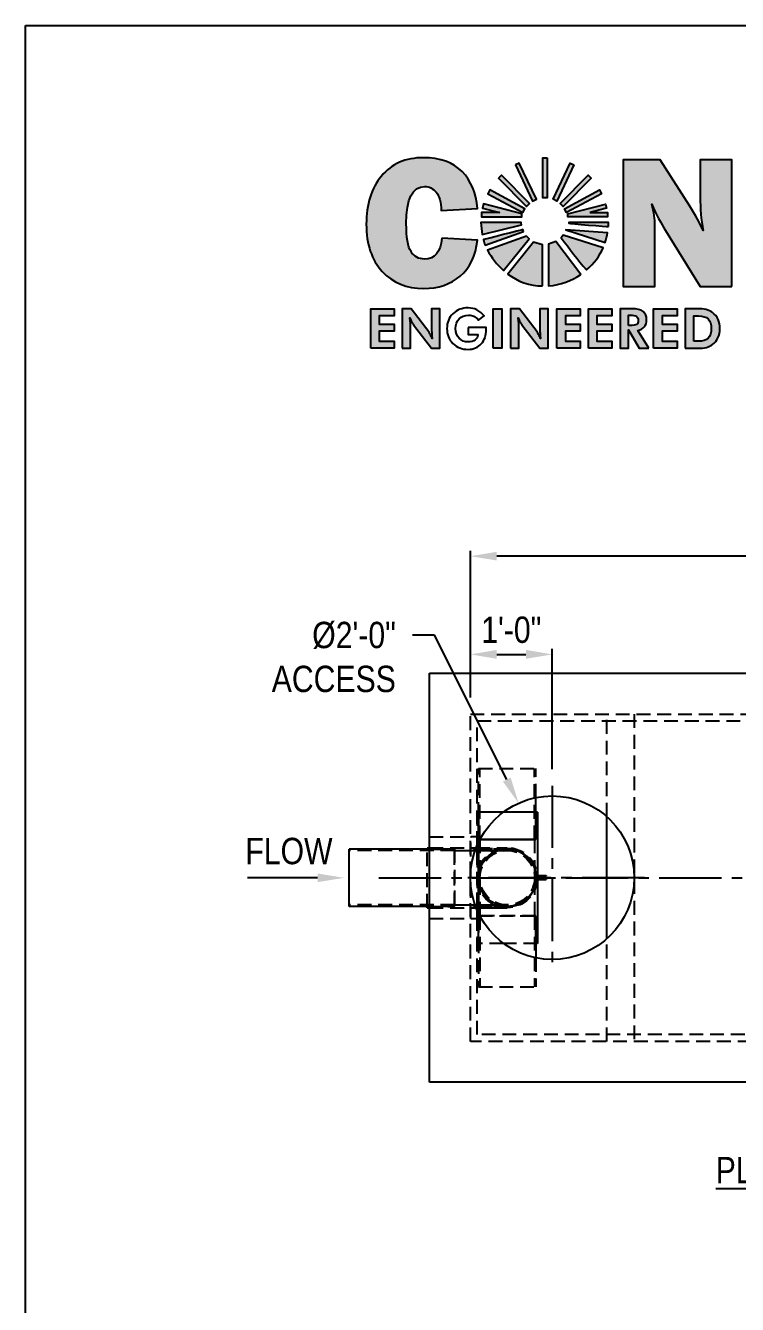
# Model space of a CAD drawing. Extents: x -1 to 216, y -5 to 280.
# Drawn here: x 0 to 64.3, y 164.4 to 280 of the extents above; entities that cross this region are included whole.
import ezdxf
from ezdxf import colors
from ezdxf.entities.mleader import LeaderData, LeaderLine
from ezdxf.math import Vec2, Vec3

# ---------------------------------------------------------------- set-up
doc = ezdxf.new("R2010")
doc.units = 0
doc.header["$LTSCALE"] = 10
doc.header["$MEASUREMENT"] = 0
doc.header["$PDMODE"] = 35
doc.linetypes.add('CENTER2', pattern=[1.125, 0.75, -0.125, 0.125, -0.125])
doc.linetypes.add('HIDDEN2', pattern=[0.1875, 0.125, -0.0625])
doc.layers.get('Defpoints').update_dxf_attribs({"linetype": 'CONTINUOUS'})
for name, color, linetype in [('2628-LOGO$0$CADdetails-9-EXTRAFINE', 9, 'CONTINUOUS'), ('2628-LOGO$0$CADdetails-FRAME', 7, 'CONTINUOUS'), ('CADdetails-1-FINE', 1, 'CONTINUOUS'), ('CADdetails-2-FINELIGHT', 2, 'CONTINUOUS'), ('CADdetails-7-VERYFINE', 7, 'CONTINUOUS'), ('CADdetails-9-EXTRAFINE', 9, 'CONTINUOUS')]:
    doc.layers.add(name, color=color, linetype=linetype)
doc.styles.add('CADdetails-DIMENSIONS', font='ARIALN.TTF', dxfattribs={"height": 2.38})
doc.styles.add('CADdetails-NOTES', font='ARIALN.TTF', dxfattribs={"height": 2.38})
doc.dimstyles.new('CADdetails-LEADER', dxfattribs={"dimtxt": 2.38, "dimasz": 2.38, "dimexe": 0.5, "dimexo": 1.5, "dimgap": 1, "dimtad": 1, "dimzin": 0, "dimdsep": 46, "dimtxsty": 'CADdetails-DIMENSIONS', "dimcen": 1, "dimclrd": 256, "dimclre": 256, "dimclrt": 256, "dimadec": 0, "dimazin": 0, "dimtfac": 1, "dimtofl": 0, "dimtmove": 0, "dimatfit": 3, "dimfxl": 1, "dimtolj": 1, "dimtzin": 0, "dimarcsym": 0})

# ---------------------------------------------------------------- blocks, each defined once
blk = doc.blocks.new('2628-LOGO')
at = {"layer": '2628-LOGO$0$CADdetails-9-EXTRAFINE', "true_color": 0x024385}
h = blk.add_hatch(color=156, dxfattribs=at)
h.dxf.hatch_style = 2
h.set_gradient(color1=(2, 67, 133), color2=(2, 67, 133), name='INVCYLINDER')
edge = h.paths.add_edge_path()
edge.add_spline(control_points=[(36.03, 265.49), (36.43, 265.49), (36.78, 265.32), (37.07, 264.98)], knot_values=[11, 11, 11, 11, 12, 12, 12, 12], degree=3, periodic=0)
edge.add_spline(control_points=[(37.07, 264.98), (37.36, 264.64), (37.51, 264.08), (37.51, 263.32)], knot_values=[10, 10, 10, 10, 11, 11, 11, 11], degree=3, periodic=0)
edge.add_spline(control_points=[(37.51, 263.32), (37.51, 263.32), (40.79, 263.49), (40.79, 263.49)], knot_values=[9.00001, 9.00001, 9.00001, 9.00001, 10, 10, 10, 10], degree=3, periodic=0)
edge.add_spline(control_points=[(40.79, 263.49), (40.69, 264.88), (40.23, 266), (39.41, 266.83)], knot_values=[8, 8, 8, 8, 9, 9, 9, 9], degree=3, periodic=0)
edge.add_spline(control_points=[(39.41, 266.83), (38.6, 267.67), (37.43, 268.09), (35.92, 268.09)], knot_values=[7, 7, 7, 7, 8, 8, 8, 8], degree=3, periodic=0)
edge.add_spline(control_points=[(35.92, 268.09), (34.29, 268.09), (33.03, 267.54), (32.12, 266.44)], knot_values=[6, 6, 6, 6, 7, 7, 7, 7], degree=3, periodic=0)
edge.add_spline(control_points=[(32.12, 266.44), (31.21, 265.34), (30.76, 263.89), (30.76, 262.09)], knot_values=[5, 5, 5, 5, 6, 6, 6, 6], degree=3, periodic=0)
edge.add_spline(control_points=[(30.76, 262.09), (30.76, 260.28), (31.24, 258.85), (32.19, 257.82)], knot_values=[4, 4, 4, 4, 5, 5, 5, 5], degree=3, periodic=0)
edge.add_spline(control_points=[(32.19, 257.82), (33.15, 256.79), (34.41, 256.28), (35.96, 256.28)], knot_values=[3, 3, 3, 3, 4, 4, 4, 4], degree=3, periodic=0)
edge.add_spline(control_points=[(35.96, 256.28), (37.26, 256.28), (38.35, 256.65), (39.24, 257.4)], knot_values=[2, 2, 2, 2, 3, 3, 3, 3], degree=3, periodic=0)
edge.add_spline(control_points=[(39.24, 257.4), (40.12, 258.15), (40.64, 259.23), (40.79, 260.64)], knot_values=[1, 1, 1, 1, 2, 2, 2, 2], degree=3, periodic=0)
edge.add_spline(control_points=[(40.79, 260.64), (40.79, 260.64), (37.58, 260.83), (37.58, 260.83)], knot_values=[0.00001, 0.00001, 0.00001, 0.00001, 1, 1, 1, 1], degree=3, periodic=0)
edge.add_spline(control_points=[(37.58, 260.83), (37.47, 259.57), (36.95, 258.93), (36.02, 258.93)], knot_values=[15, 15, 15, 15, 16, 16, 16, 16], degree=3, periodic=0)
edge.add_spline(control_points=[(36.02, 258.93), (35.49, 258.93), (35.09, 259.16), (34.8, 259.6)], knot_values=[14, 14, 14, 14, 15, 15, 15, 15], degree=3, periodic=0)
edge.add_spline(control_points=[(34.8, 259.6), (34.51, 260.05), (34.37, 260.9), (34.37, 262.15)], knot_values=[13, 13, 13, 13, 14, 14, 14, 14], degree=3, periodic=0)
edge.add_spline(control_points=[(34.37, 262.15), (34.37, 264.38), (34.92, 265.49), (36.03, 265.49)], knot_values=[12, 12, 12, 12, 13, 13, 13, 13], degree=3, periodic=0)
at = {"layer": '2628-LOGO$0$CADdetails-9-EXTRAFINE', "true_color": 0x387c2b}
h = blk.add_hatch(color=97, dxfattribs=at)
h.set_gradient(color1=(56, 124, 43), color2=(56, 124, 43), tint=1, name='INVCYLINDER')
h.paths.add_polyline_path([(42.78, 263.11), (41.17, 263.11), (41.17, 262.72), (44.8, 262.72), (44.8, 262.99), (41.33, 263.88), (41.24, 263.5)])
h.paths.add_polyline_path([(41.74, 264.81), (44.9, 263.11), (45.08, 263.45), (41.92, 265.15)])
h.paths.add_polyline_path([(42.69, 266.22), (45.22, 263.66), (45.49, 263.93), (42.96, 266.49)])
h.paths.add_polyline_path([(44.23, 267.41), (45.77, 264.14), (46.11, 264.3), (44.57, 267.58)])
h.paths.add_polyline_path([(50.96, 263.11), (52.52, 263.11), (52.52, 262.72), (48.94, 262.72), (48.94, 262.99), (52.36, 263.85), (52.44, 263.49)])
h.paths.add_polyline_path([(52, 264.81), (48.84, 263.11), (48.66, 263.45), (51.82, 265.15)])
h.paths.add_polyline_path([(51.05, 266.22), (48.52, 263.66), (48.25, 263.93), (50.78, 266.49)])
h.paths.add_polyline_path([(49.51, 267.41), (47.97, 264.14), (47.63, 264.3), (49.17, 267.58)])
h.paths.add_polyline_path([(47.08, 268.06), (47.08, 264.44), (46.7, 264.44), (46.7, 268.06)])
edge = h.paths.add_edge_path()
edge.add_spline(control_points=[(46.66, 256.47), (45.52, 256.48), (44.39, 256.88), (43.55, 257.55), (43.55, 257.55), (45.86, 260.44), (45.86, 260.44), (45.86, 260.44), (46.66, 260.18), (46.66, 260.18), (46.66, 260.18), (46.66, 256.47), (46.66, 256.47), (46.66, 256.47), (46.66, 256.47), (46.66, 256.47)], knot_values=[0, 0, 0, 0, 1, 1, 1, 2, 2, 2, 3, 3, 3, 4, 4, 4, 5, 5, 5, 5], degree=3, periodic=0)
edge = h.paths.add_edge_path()
edge.add_spline(control_points=[(50.12, 257.51), (49.28, 256.93), (48.31, 256.57), (47.22, 256.48), (47.22, 256.48), (47.22, 260.24), (47.22, 260.24), (47.22, 260.24), (47.86, 260.49), (47.86, 260.49), (47.86, 260.49), (50.12, 257.51), (50.12, 257.51), (50.12, 257.51), (50.12, 257.51), (50.12, 257.51)], knot_values=[0, 0, 0, 0, 1, 1, 1, 2, 2, 2, 3, 3, 3, 4, 4, 4, 5, 5, 5, 5], degree=3, periodic=0)
edge = h.paths.add_edge_path()
edge.add_spline(control_points=[(45.45, 260.74), (45.45, 260.74), (43.14, 257.87), (43.14, 257.87), (42.57, 258.37), (42.04, 259.06), (41.7, 259.7), (41.7, 259.7), (45.22, 260.97), (45.22, 260.97), (45.22, 260.97), (45.45, 260.74), (45.45, 260.74), (45.45, 260.74), (45.45, 260.74), (45.45, 260.74)], knot_values=[0, 0, 0, 0, 1, 1, 1, 2, 2, 2, 3, 3, 3, 4, 4, 4, 5, 5, 5, 5], degree=3, periodic=0)
edge = h.paths.add_edge_path()
edge.add_spline(control_points=[(52.13, 259.93), (51.87, 259.2), (51.32, 258.5), (50.63, 257.93), (49.83, 258.81), (49.1, 259.87), (48.35, 260.82), (48.35, 260.82), (48.54, 261.07), (48.54, 261.07), (48.54, 261.07), (52.13, 259.93), (52.13, 259.93), (52.13, 259.93), (52.13, 259.93), (52.13, 259.93)], knot_values=[0, 0, 0, 0, 1, 1, 1, 2, 2, 2, 3, 3, 3, 4, 4, 4, 5, 5, 5, 5], degree=3, periodic=0)
edge = h.paths.add_edge_path()
edge.add_spline(control_points=[(44.96, 261.4), (44.96, 261.4), (41.49, 260.17), (41.49, 260.17), (41.42, 260.29), (41.38, 260.48), (41.35, 260.66), (41.34, 260.66), (44.9, 261.56), (44.9, 261.56), (44.9, 261.56), (44.96, 261.4), (44.96, 261.4), (44.96, 261.4), (44.96, 261.4), (44.96, 261.4)], knot_values=[0, 0, 0, 0, 1, 1, 1, 2, 2, 2, 3, 3, 3, 4, 4, 4, 5, 5, 5, 5], degree=3, periodic=0)
edge = h.paths.add_edge_path()
edge.add_spline(control_points=[(52.54, 261.28), (52.51, 261), (52.4, 260.68), (52.33, 260.4), (52.33, 260.4), (48.77, 261.54), (48.77, 261.54), (48.77, 261.54), (52.54, 261.28), (52.54, 261.28), (52.54, 261.28), (52.54, 261.28), (52.54, 261.28)], knot_values=[0, 0, 0, 0, 1, 1, 1, 2, 2, 2, 3, 3, 3, 4, 4, 4, 4], degree=3, periodic=0)
edge = h.paths.add_edge_path()
edge.add_spline(control_points=[(44.73, 262.21), (44.74, 262.21), (44.76, 262.06), (44.76, 262), (44.76, 262), (41.21, 261.11), (41.21, 261.11), (41.21, 261.11), (41.11, 262.21), (41.11, 262.21), (41.12, 262.21), (44.73, 262.21), (44.73, 262.21), (44.73, 262.21), (44.73, 262.21), (44.73, 262.21)], knot_values=[0, 0, 0, 0, 1, 1, 1, 2, 2, 2, 3, 3, 3, 4, 4, 4, 5, 5, 5, 5], degree=3, periodic=0)
edge = h.paths.add_edge_path()
edge.add_spline(control_points=[(52.61, 261.84), (52.61, 261.84), (49.04, 262.11), (49.04, 262.13), (49.04, 262.13), (49.03, 262.21), (49.03, 262.21), (49.03, 262.21), (52.62, 262.21), (52.62, 262.21), (52.62, 262.21), (52.61, 261.84), (52.61, 261.84), (52.61, 261.84), (52.61, 261.84), (52.61, 261.84)], knot_values=[0, 0, 0, 0, 1, 1, 1, 2, 2, 2, 3, 3, 3, 4, 4, 4, 5, 5, 5, 5], degree=3, periodic=0)
at = {"layer": '2628-LOGO$0$CADdetails-9-EXTRAFINE', "true_color": 0x024385}
h = blk.add_hatch(color=156, dxfattribs=at)
h.dxf.hatch_style = 2
h.set_gradient(color1=(2, 67, 133), color2=(2, 67, 133), name='INVCYLINDER')
edge = h.paths.add_edge_path()
edge.add_spline(control_points=[(53.96, 256.42), (53.96, 256.42), (53.96, 256.42), (53.96, 267.88), (53.96, 267.88), (53.96, 267.88), (57.29, 267.88), (57.29, 267.88), (57.29, 267.88), (59.96, 263.68), (59.96, 263.68), (60.49, 262.85), (60.89, 262.12), (61.17, 261.48), (60.99, 262.46), (60.9, 263.47), (60.9, 264.49), (60.9, 264.49), (60.9, 267.88), (60.9, 267.88), (60.9, 267.88), (63.76, 267.88), (63.76, 267.88), (63.76, 267.88), (63.76, 256.42), (63.76, 256.42), (63.76, 256.42), (60.9, 256.42), (60.9, 256.42), (60.9, 256.42), (57.76, 261.48), (57.76, 261.48), (57.36, 262.13), (56.95, 262.92), (56.54, 263.85), (56.72, 263.11), (56.82, 262.49), (56.82, 261.97), (56.82, 261.97), (56.82, 256.42), (56.82, 256.42), (56.82, 256.42), (53.96, 256.42), (53.96, 256.42), (53.96, 256.42)], knot_values=[0, 0, 0, 0, 0.5, 0.5, 1, 1, 1, 2, 2, 2, 3, 3, 3, 4, 4, 4, 5, 5, 5, 6, 6, 6, 7, 7, 7, 8, 8, 8, 9, 9, 9, 10, 10, 10, 11, 11, 11, 12, 12, 12, 13, 13, 13, 14, 14, 14, 14], degree=3, periodic=0)
h = blk.add_hatch(color=156, dxfattribs=at)
h.dxf.hatch_style = 2
h.set_gradient(color1=(2, 67, 133), color2=(2, 67, 133), name='INVCYLINDER')
h.paths.add_polyline_path([(31.16, 250.84), (31.16, 254.41), (33.26, 254.41), (33.26, 253.77), (31.92, 253.77), (31.92, 253.03), (33.26, 253.03), (33.26, 252.38), (31.92, 252.38), (31.92, 251.49), (33.26, 251.49), (33.26, 250.84)])
h = blk.add_hatch(color=156, dxfattribs=at)
h.dxf.hatch_style = 2
h.set_gradient(color1=(2, 67, 133), color2=(2, 67, 133), name='INVCYLINDER')
edge = h.paths.add_edge_path()
edge.add_spline(control_points=[(37.39, 250.84), (37.39, 250.84), (37.39, 250.84), (36.64, 250.84), (36.64, 250.84), (36.64, 250.84), (35.01, 252.96), (35.01, 252.96), (34.97, 253.02), (34.92, 253.1), (34.86, 253.2), (34.81, 253.31), (34.75, 253.44), (34.69, 253.59), (34.71, 253.48), (34.72, 253.38), (34.73, 253.28), (34.74, 253.17), (34.74, 253.04), (34.74, 252.88), (34.74, 252.88), (34.74, 250.84), (34.74, 250.84), (34.74, 250.84), (34.01, 250.84), (34.01, 250.84), (34.01, 250.84), (34.01, 254.41), (34.01, 254.41), (34.01, 254.41), (34.81, 254.41), (34.81, 254.41), (34.81, 254.41), (36.39, 252.33), (36.39, 252.33), (36.43, 252.27), (36.48, 252.19), (36.54, 252.08), (36.59, 251.98), (36.65, 251.85), (36.71, 251.71), (36.69, 251.81), (36.68, 251.92), (36.67, 252.02), (36.66, 252.13), (36.66, 252.26), (36.66, 252.41), (36.66, 252.41), (36.66, 254.41), (36.66, 254.41), (36.66, 254.41), (37.39, 254.41), (37.39, 254.41), (37.39, 254.41), (37.39, 250.84), (37.39, 250.84), (37.39, 250.84)], knot_values=[0, 0, 0, 0, 0.5, 0.5, 1, 1, 1, 2, 2, 2, 3, 3, 3, 4, 4, 4, 5, 5, 5, 6, 6, 6, 7, 7, 7, 8, 8, 8, 9, 9, 9, 10, 10, 10, 11, 11, 11, 12, 12, 12, 13, 13, 13, 14, 14, 14, 15, 15, 15, 16, 16, 16, 17, 17, 17, 18, 18, 18, 18], degree=3, periodic=0)
h = blk.add_hatch(color=156, dxfattribs=at)
h.dxf.hatch_style = 2
h.set_gradient(color1=(2, 67, 133), color2=(2, 67, 133), name='INVCYLINDER')
h.paths.add_polyline_path([(42.22, 250.84), (42.22, 254.41), (42.98, 254.41), (42.98, 250.84)])
h = blk.add_hatch(color=156, dxfattribs=at)
h.dxf.hatch_style = 2
h.set_gradient(color1=(2, 67, 133), color2=(2, 67, 133), name='INVCYLINDER')
edge = h.paths.add_edge_path()
edge.add_spline(control_points=[(47.17, 250.84), (47.17, 250.84), (47.17, 250.84), (46.42, 250.84), (46.42, 250.84), (46.42, 250.84), (44.79, 252.96), (44.79, 252.96), (44.75, 253.02), (44.7, 253.1), (44.64, 253.2), (44.59, 253.31), (44.53, 253.44), (44.47, 253.59), (44.49, 253.48), (44.5, 253.38), (44.51, 253.28), (44.52, 253.17), (44.52, 253.04), (44.52, 252.88), (44.52, 252.88), (44.52, 250.84), (44.52, 250.84), (44.52, 250.84), (43.79, 250.84), (43.79, 250.84), (43.79, 250.84), (43.79, 254.41), (43.79, 254.41), (43.79, 254.41), (44.59, 254.41), (44.59, 254.41), (44.59, 254.41), (46.17, 252.33), (46.17, 252.33), (46.22, 252.27), (46.27, 252.19), (46.32, 252.08), (46.38, 251.98), (46.43, 251.85), (46.49, 251.71), (46.47, 251.81), (46.46, 251.92), (46.45, 252.02), (46.44, 252.13), (46.44, 252.26), (46.44, 252.41), (46.44, 252.41), (46.44, 254.41), (46.44, 254.41), (46.44, 254.41), (47.17, 254.41), (47.17, 254.41), (47.17, 254.41), (47.17, 250.84), (47.17, 250.84), (47.17, 250.84)], knot_values=[0, 0, 0, 0, 0.5, 0.5, 1, 1, 1, 2, 2, 2, 3, 3, 3, 4, 4, 4, 5, 5, 5, 6, 6, 6, 7, 7, 7, 8, 8, 8, 9, 9, 9, 10, 10, 10, 11, 11, 11, 12, 12, 12, 13, 13, 13, 14, 14, 14, 15, 15, 15, 16, 16, 16, 17, 17, 17, 18, 18, 18, 18], degree=3, periodic=0)
h = blk.add_hatch(color=156, dxfattribs=at)
h.dxf.hatch_style = 2
h.set_gradient(color1=(2, 67, 133), color2=(2, 67, 133), name='INVCYLINDER')
h.paths.add_polyline_path([(47.97, 250.84), (47.97, 254.41), (50.07, 254.41), (50.07, 253.77), (48.73, 253.77), (48.73, 253.03), (50.07, 253.03), (50.07, 252.38), (48.73, 252.38), (48.73, 251.49), (50.07, 251.49), (50.07, 250.84)])
h = blk.add_hatch(color=156, dxfattribs=at)
h.dxf.hatch_style = 2
h.set_gradient(color1=(2, 67, 133), color2=(2, 67, 133), name='INVCYLINDER')
h.paths.add_polyline_path([(50.82, 250.84), (50.82, 254.41), (52.92, 254.41), (52.92, 253.77), (51.58, 253.77), (51.58, 253.03), (52.92, 253.03), (52.92, 252.38), (51.58, 252.38), (51.58, 251.49), (52.92, 251.49), (52.92, 250.84)])
h = blk.add_hatch(color=156, dxfattribs=at)
h.set_gradient(color1=(2, 67, 133), color2=(2, 67, 133), tint=1, name='INVCYLINDER')
edge = h.paths.add_edge_path()
edge.add_spline(control_points=[(56.26, 250.84), (56.26, 250.84), (55.38, 250.84), (55.38, 250.84), (55.38, 250.84), (54.44, 252.51), (54.44, 252.51), (54.44, 252.51), (54.44, 250.84), (54.44, 250.84), (54.44, 250.84), (53.67, 250.84), (53.67, 250.84), (53.67, 250.84), (53.67, 254.41), (53.67, 254.41), (53.67, 254.41), (54.77, 254.41), (54.77, 254.41), (55.2, 254.41), (55.53, 254.33), (55.74, 254.16), (55.96, 253.99), (56.07, 253.74), (56.07, 253.4), (56.07, 253.15), (55.99, 252.94), (55.85, 252.77), (55.7, 252.59), (55.51, 252.49), (55.27, 252.46), (55.27, 252.46), (56.26, 250.84), (56.26, 250.84)], knot_values=[0, 0, 0, 0, 1, 1, 1, 2, 2, 2, 3, 3, 3, 4, 4, 4, 5, 5, 5, 6, 6, 6, 7, 7, 7, 8, 8, 8, 9, 9, 9, 10, 10, 10, 11, 11, 11, 11], degree=3, periodic=0)
edge = h.paths.add_edge_path(flags=16)
edge.add_spline(control_points=[(54.44, 252.89), (54.44, 252.89), (54.55, 252.89), (54.55, 252.89), (54.86, 252.89), (55.07, 252.92), (55.17, 252.99), (55.26, 253.06), (55.31, 253.17), (55.31, 253.34), (55.31, 253.52), (55.26, 253.64), (55.15, 253.72), (55.05, 253.79), (54.85, 253.83), (54.55, 253.83), (54.55, 253.83), (54.44, 253.83), (54.44, 253.83), (54.44, 253.83), (54.44, 252.89), (54.44, 252.89)], knot_values=[0, 0, 0, 0, 1, 1, 1, 2, 2, 2, 3, 3, 3, 4, 4, 4, 5, 5, 5, 6, 6, 6, 7, 7, 7, 7], degree=3, periodic=0)
h = blk.add_hatch(color=156, dxfattribs=at)
h.dxf.hatch_style = 2
h.set_gradient(color1=(2, 67, 133), color2=(2, 67, 133), name='INVCYLINDER')
h.paths.add_polyline_path([(56.7, 250.84), (56.7, 254.41), (58.81, 254.41), (58.81, 253.77), (57.47, 253.77), (57.47, 253.03), (58.81, 253.03), (58.81, 252.38), (57.47, 252.38), (57.47, 251.49), (58.81, 251.49), (58.81, 250.84)])
h = blk.add_hatch(color=156, dxfattribs=at)
h.set_gradient(color1=(2, 67, 133), color2=(2, 67, 133), tint=1, name='INVCYLINDER')
edge = h.paths.add_edge_path()
edge.add_spline(control_points=[(59.56, 250.84), (59.56, 250.84), (59.56, 254.41), (59.56, 254.41), (59.56, 254.41), (60.53, 254.41), (60.53, 254.41), (60.92, 254.41), (61.22, 254.38), (61.44, 254.33), (61.66, 254.28), (61.86, 254.19), (62.02, 254.06), (62.24, 253.9), (62.4, 253.7), (62.52, 253.45), (62.63, 253.21), (62.68, 252.93), (62.68, 252.62), (62.68, 252.3), (62.63, 252.02), (62.51, 251.77), (62.4, 251.53), (62.23, 251.33), (62.01, 251.17), (61.85, 251.05), (61.67, 250.97), (61.47, 250.91), (61.27, 250.86), (60.98, 250.84), (60.59, 250.84), (60.59, 250.84), (60.32, 250.84), (60.32, 250.84), (60.32, 250.84), (59.56, 250.84), (59.56, 250.84)], knot_values=[0, 0, 0, 0, 1, 1, 1, 2, 2, 2, 3, 3, 3, 4, 4, 4, 5, 5, 5, 6, 6, 6, 7, 7, 7, 8, 8, 8, 9, 9, 9, 10, 10, 10, 11, 11, 11, 12, 12, 12, 12], degree=3, periodic=0)
edge = h.paths.add_edge_path(flags=16)
edge.add_spline(control_points=[(60.32, 251.48), (60.32, 251.48), (60.75, 251.48), (60.75, 251.48), (61.15, 251.48), (61.44, 251.57), (61.62, 251.76), (61.81, 251.94), (61.9, 252.23), (61.9, 252.62), (61.9, 253.02), (61.81, 253.3), (61.62, 253.49), (61.44, 253.67), (61.15, 253.76), (60.75, 253.76), (60.75, 253.76), (60.32, 253.76), (60.32, 253.76), (60.32, 253.76), (60.32, 251.48), (60.32, 251.48)], knot_values=[0, 0, 0, 0, 1, 1, 1, 2, 2, 2, 3, 3, 3, 4, 4, 4, 5, 5, 5, 6, 6, 6, 7, 7, 7, 7], degree=3, periodic=0)
at = {"layer": '2628-LOGO$0$CADdetails-9-EXTRAFINE', "color": 97, "true_color": 0x387c2b}
for points in [[(44.23, 267.41), (45.77, 264.14), (46.11, 264.3), (44.57, 267.58), (44.23, 267.41), (44.23, 267.41)], [(47.08, 268.06), (47.08, 264.44), (46.7, 264.44), (46.7, 268.06), (47.08, 268.06), (47.08, 268.06)], [(49.51, 267.41), (47.97, 264.14), (47.63, 264.3), (49.17, 267.58), (49.51, 267.41), (49.51, 267.41)], [(42.69, 266.22), (45.22, 263.66), (45.49, 263.93), (42.96, 266.49), (42.69, 266.22), (42.69, 266.22)], [(51.05, 266.22), (48.52, 263.66), (48.25, 263.93), (50.78, 266.49), (51.05, 266.22), (51.05, 266.22)], [(41.74, 264.81), (44.9, 263.11), (45.08, 263.45), (41.92, 265.15), (41.74, 264.81), (41.74, 264.81)], [(52, 264.81), (48.84, 263.11), (48.66, 263.45), (51.82, 265.15), (52, 264.81), (52, 264.81)], [(42.78, 263.11), (41.17, 263.11), (41.17, 262.72), (44.8, 262.72), (44.8, 262.99), (41.33, 263.88), (41.24, 263.5), (42.78, 263.11), (42.78, 263.11)], [(50.96, 263.11), (52.52, 263.11), (52.52, 262.72), (48.94, 262.72), (48.94, 262.99), (52.36, 263.85), (52.44, 263.49), (50.96, 263.11), (50.96, 263.11)]]:
    blk.add_lwpolyline(points, dxfattribs=at)
at = {"layer": '2628-LOGO$0$CADdetails-9-EXTRAFINE', "color": 156, "true_color": 0x024385}
for points in [[(31.16, 250.84), (31.16, 254.41), (33.26, 254.41), (33.26, 253.77), (31.92, 253.77), (31.92, 253.03), (33.26, 253.03), (33.26, 252.38), (31.92, 252.38), (31.92, 251.49), (33.26, 251.49), (33.26, 250.84), (31.16, 250.84)], [(42.22, 250.84), (42.22, 254.41), (42.98, 254.41), (42.98, 250.84), (42.22, 250.84)], [(47.97, 250.84), (47.97, 254.41), (50.07, 254.41), (50.07, 253.77), (48.73, 253.77), (48.73, 253.03), (50.07, 253.03), (50.07, 252.38), (48.73, 252.38), (48.73, 251.49), (50.07, 251.49), (50.07, 250.84), (47.97, 250.84)], [(50.82, 250.84), (50.82, 254.41), (52.92, 254.41), (52.92, 253.77), (51.58, 253.77), (51.58, 253.03), (52.92, 253.03), (52.92, 252.38), (51.58, 252.38), (51.58, 251.49), (52.92, 251.49), (52.92, 250.84), (50.82, 250.84)], [(56.7, 250.84), (56.7, 254.41), (58.81, 254.41), (58.81, 253.77), (57.47, 253.77), (57.47, 253.03), (58.81, 253.03), (58.81, 252.38), (57.47, 252.38), (57.47, 251.49), (58.81, 251.49), (58.81, 250.84), (56.7, 250.84)]]:
    blk.add_lwpolyline(points, dxfattribs=at)
for points, knots in [([(37.58, 260.79), (37.58, 260.79), (40.79, 260.6), (40.79, 260.6), (40.64, 259.2), (40.12, 258.12), (39.24, 257.37), (38.35, 256.62), (37.26, 256.24), (35.96, 256.24), (34.41, 256.24), (33.15, 256.76), (32.19, 257.79), (31.24, 258.82), (30.76, 260.24), (30.76, 262.05), (30.76, 263.85), (31.21, 265.3), (32.12, 266.4), (33.03, 267.51), (34.29, 268.06), (35.92, 268.06), (37.43, 268.06), (38.6, 267.64), (39.41, 266.8), (40.23, 265.96), (40.69, 264.85), (40.79, 263.46), (40.79, 263.46), (37.51, 263.28), (37.51, 263.28), (37.51, 264.05), (37.36, 264.6), (37.07, 264.94), (36.78, 265.28), (36.43, 265.46), (36.03, 265.46), (34.92, 265.46), (34.37, 264.34), (34.37, 262.11), (34.37, 260.86), (34.51, 260.02), (34.8, 259.57), (35.09, 259.12), (35.49, 258.9), (36.02, 258.9), (36.95, 258.9), (37.47, 259.53), (37.58, 260.79)], [0, 0, 0, 0, 1, 1, 1, 2, 2, 2, 3, 3, 3, 4, 4, 4, 5, 5, 5, 6, 6, 6, 7, 7, 7, 8, 8, 8, 9, 9, 9, 10, 10, 10, 11, 11, 11, 12, 12, 12, 13, 13, 13, 14, 14, 14, 15, 15, 15, 16, 16, 16, 16]), ([(63.76, 256.42), (63.76, 256.42), (60.9, 256.42), (60.9, 256.42), (60.9, 256.42), (57.76, 261.48), (57.76, 261.48), (57.36, 262.13), (56.95, 262.92), (56.54, 263.85), (56.72, 263.11), (56.82, 262.49), (56.82, 261.97), (56.82, 261.97), (56.82, 256.42), (56.82, 256.42), (56.82, 256.42), (53.96, 256.42), (53.96, 256.42), (53.96, 256.42), (53.96, 267.88), (53.96, 267.88), (53.96, 267.88), (57.29, 267.88), (57.29, 267.88), (57.29, 267.88), (59.96, 263.68), (59.96, 263.68), (60.49, 262.85), (60.89, 262.12), (61.17, 261.48), (60.99, 262.46), (60.9, 263.47), (60.9, 264.49), (60.9, 264.49), (60.9, 267.88), (60.9, 267.88), (60.9, 267.88), (63.76, 267.88), (63.76, 267.88), (63.76, 267.88), (63.76, 256.42), (63.76, 256.42)], [0, 0, 0, 0, 1, 1, 1, 2, 2, 2, 3, 3, 3, 4, 4, 4, 5, 5, 5, 6, 6, 6, 7, 7, 7, 8, 8, 8, 9, 9, 9, 10, 10, 10, 11, 11, 11, 12, 12, 12, 13, 13, 13, 14, 14, 14, 14]), ([(34.01, 250.84), (34.01, 250.84), (34.01, 254.41), (34.01, 254.41), (34.01, 254.41), (34.81, 254.41), (34.81, 254.41), (34.81, 254.41), (36.39, 252.33), (36.39, 252.33), (36.43, 252.27), (36.48, 252.19), (36.54, 252.08), (36.59, 251.98), (36.65, 251.85), (36.71, 251.71), (36.69, 251.81), (36.68, 251.92), (36.67, 252.02), (36.66, 252.13), (36.66, 252.26), (36.66, 252.41), (36.66, 252.41), (36.66, 254.41), (36.66, 254.41), (36.66, 254.41), (37.39, 254.41), (37.39, 254.41), (37.39, 254.41), (37.39, 250.84), (37.39, 250.84), (37.39, 250.84), (36.64, 250.84), (36.64, 250.84), (36.64, 250.84), (35.01, 252.96), (35.01, 252.96), (34.97, 253.02), (34.92, 253.1), (34.86, 253.2), (34.81, 253.31), (34.75, 253.44), (34.69, 253.59), (34.71, 253.48), (34.72, 253.38), (34.73, 253.28), (34.74, 253.17), (34.74, 253.04), (34.74, 252.88), (34.74, 252.88), (34.74, 250.84), (34.74, 250.84), (34.74, 250.84), (34.01, 250.84), (34.01, 250.84)], [0, 0, 0, 0, 1, 1, 1, 2, 2, 2, 3, 3, 3, 4, 4, 4, 5, 5, 5, 6, 6, 6, 7, 7, 7, 8, 8, 8, 9, 9, 9, 10, 10, 10, 11, 11, 11, 12, 12, 12, 13, 13, 13, 14, 14, 14, 15, 15, 15, 16, 16, 16, 17, 17, 17, 18, 18, 18, 18]), ([(39.96, 252.72), (39.96, 252.72), (41.59, 252.72), (41.59, 252.72), (41.59, 252.7), (41.59, 252.68), (41.59, 252.65), (41.59, 252.63), (41.59, 252.59), (41.59, 252.54), (41.59, 252.01), (41.44, 251.57), (41.14, 251.24), (40.83, 250.91), (40.43, 250.74), (39.95, 250.74), (39.39, 250.74), (38.94, 250.92), (38.58, 251.27), (38.22, 251.63), (38.04, 252.08), (38.04, 252.62), (38.04, 253.16), (38.22, 253.61), (38.58, 253.96), (38.94, 254.32), (39.4, 254.49), (39.95, 254.49), (40.24, 254.49), (40.51, 254.43), (40.75, 254.31), (40.99, 254.19), (41.21, 254), (41.4, 253.76), (41.4, 253.76), (40.88, 253.38), (40.88, 253.38), (40.76, 253.54), (40.62, 253.66), (40.48, 253.73), (40.34, 253.8), (40.17, 253.83), (39.99, 253.83), (39.64, 253.83), (39.35, 253.72), (39.14, 253.5), (38.93, 253.28), (38.82, 252.99), (38.82, 252.62), (38.82, 252.26), (38.93, 251.97), (39.14, 251.75), (39.35, 251.52), (39.63, 251.41), (39.97, 251.41), (40.22, 251.41), (40.43, 251.47), (40.58, 251.59), (40.74, 251.71), (40.82, 251.86), (40.82, 252.05), (40.82, 252.05), (40.82, 252.09), (40.82, 252.09), (40.82, 252.09), (39.96, 252.09), (39.96, 252.09), (39.96, 252.09), (39.96, 252.72), (39.96, 252.72)], [0, 0, 0, 0, 1, 1, 1, 2, 2, 2, 3, 3, 3, 4, 4, 4, 5, 5, 5, 6, 6, 6, 7, 7, 7, 8, 8, 8, 9, 9, 9, 10, 10, 10, 11, 11, 11, 12, 12, 12, 13, 13, 13, 14, 14, 14, 15, 15, 15, 16, 16, 16, 17, 17, 17, 18, 18, 18, 19, 19, 19, 20, 20, 20, 21, 21, 21, 22, 22, 22, 23, 23, 23, 23]), ([(43.79, 250.84), (43.79, 250.84), (43.79, 254.41), (43.79, 254.41), (43.79, 254.41), (44.59, 254.41), (44.59, 254.41), (44.59, 254.41), (46.17, 252.33), (46.17, 252.33), (46.22, 252.27), (46.27, 252.19), (46.32, 252.08), (46.38, 251.98), (46.43, 251.85), (46.49, 251.71), (46.47, 251.81), (46.46, 251.92), (46.45, 252.02), (46.44, 252.13), (46.44, 252.26), (46.44, 252.41), (46.44, 252.41), (46.44, 254.41), (46.44, 254.41), (46.44, 254.41), (47.17, 254.41), (47.17, 254.41), (47.17, 254.41), (47.17, 250.84), (47.17, 250.84), (47.17, 250.84), (46.42, 250.84), (46.42, 250.84), (46.42, 250.84), (44.79, 252.96), (44.79, 252.96), (44.75, 253.02), (44.7, 253.1), (44.64, 253.2), (44.59, 253.31), (44.53, 253.44), (44.47, 253.59), (44.49, 253.48), (44.5, 253.38), (44.51, 253.28), (44.52, 253.17), (44.52, 253.04), (44.52, 252.88), (44.52, 252.88), (44.52, 250.84), (44.52, 250.84), (44.52, 250.84), (43.79, 250.84), (43.79, 250.84)], [0, 0, 0, 0, 1, 1, 1, 2, 2, 2, 3, 3, 3, 4, 4, 4, 5, 5, 5, 6, 6, 6, 7, 7, 7, 8, 8, 8, 9, 9, 9, 10, 10, 10, 11, 11, 11, 12, 12, 12, 13, 13, 13, 14, 14, 14, 15, 15, 15, 16, 16, 16, 17, 17, 17, 18, 18, 18, 18]), ([(56.26, 250.84), (56.26, 250.84), (55.38, 250.84), (55.38, 250.84), (55.38, 250.84), (54.44, 252.51), (54.44, 252.51), (54.44, 252.51), (54.44, 250.84), (54.44, 250.84), (54.44, 250.84), (53.67, 250.84), (53.67, 250.84), (53.67, 250.84), (53.67, 254.41), (53.67, 254.41), (53.67, 254.41), (54.77, 254.41), (54.77, 254.41), (55.2, 254.41), (55.53, 254.33), (55.74, 254.16), (55.96, 253.99), (56.07, 253.74), (56.07, 253.4), (56.07, 253.15), (55.99, 252.94), (55.85, 252.77), (55.7, 252.59), (55.51, 252.49), (55.27, 252.46), (55.27, 252.46), (56.26, 250.84), (56.26, 250.84)], [0, 0, 0, 0, 1, 1, 1, 2, 2, 2, 3, 3, 3, 4, 4, 4, 5, 5, 5, 6, 6, 6, 7, 7, 7, 8, 8, 8, 9, 9, 9, 10, 10, 10, 11, 11, 11, 11]), ([(59.56, 250.84), (59.56, 250.84), (59.56, 254.41), (59.56, 254.41), (59.56, 254.41), (60.53, 254.41), (60.53, 254.41), (60.92, 254.41), (61.22, 254.38), (61.44, 254.33), (61.66, 254.28), (61.86, 254.19), (62.02, 254.06), (62.24, 253.9), (62.4, 253.7), (62.52, 253.45), (62.63, 253.21), (62.68, 252.93), (62.68, 252.62), (62.68, 252.3), (62.63, 252.02), (62.51, 251.77), (62.4, 251.53), (62.23, 251.33), (62.01, 251.17), (61.85, 251.05), (61.67, 250.97), (61.47, 250.91), (61.27, 250.86), (60.98, 250.84), (60.59, 250.84), (60.59, 250.84), (60.32, 250.84), (60.32, 250.84), (60.32, 250.84), (59.56, 250.84), (59.56, 250.84)], [0, 0, 0, 0, 1, 1, 1, 2, 2, 2, 3, 3, 3, 4, 4, 4, 5, 5, 5, 6, 6, 6, 7, 7, 7, 8, 8, 8, 9, 9, 9, 10, 10, 10, 11, 11, 11, 12, 12, 12, 12]), ([(54.44, 252.89), (54.44, 252.89), (54.55, 252.89), (54.55, 252.89), (54.86, 252.89), (55.07, 252.92), (55.17, 252.99), (55.26, 253.06), (55.31, 253.17), (55.31, 253.34), (55.31, 253.52), (55.26, 253.64), (55.15, 253.72), (55.05, 253.79), (54.85, 253.83), (54.55, 253.83), (54.55, 253.83), (54.44, 253.83), (54.44, 253.83), (54.44, 253.83), (54.44, 252.89), (54.44, 252.89)], [0, 0, 0, 0, 1, 1, 1, 2, 2, 2, 3, 3, 3, 4, 4, 4, 5, 5, 5, 6, 6, 6, 7, 7, 7, 7]), ([(60.32, 251.48), (60.32, 251.48), (60.75, 251.48), (60.75, 251.48), (61.15, 251.48), (61.44, 251.57), (61.62, 251.76), (61.81, 251.94), (61.9, 252.23), (61.9, 252.62), (61.9, 253.02), (61.81, 253.3), (61.62, 253.49), (61.44, 253.67), (61.15, 253.76), (60.75, 253.76), (60.75, 253.76), (60.32, 253.76), (60.32, 253.76), (60.32, 253.76), (60.32, 251.48), (60.32, 251.48)], [0, 0, 0, 0, 1, 1, 1, 2, 2, 2, 3, 3, 3, 4, 4, 4, 5, 5, 5, 6, 6, 6, 7, 7, 7, 7])]:
    blk.add_open_spline(points, degree=3, knots=knots, dxfattribs=at)
at = {"layer": '2628-LOGO$0$CADdetails-9-EXTRAFINE', "color": 97, "true_color": 0x387c2b}
for points, knots in [([(44.73, 262.21), (44.74, 262.21), (44.76, 262.06), (44.76, 262), (44.76, 262), (41.21, 261.11), (41.21, 261.11), (41.21, 261.11), (41.11, 262.21), (41.11, 262.21), (41.12, 262.21), (44.73, 262.21), (44.73, 262.21), (44.73, 262.21), (44.73, 262.21), (44.73, 262.21)], [0, 0, 0, 0, 1, 1, 1, 2, 2, 2, 3, 3, 3, 4, 4, 4, 5, 5, 5, 5]), ([(44.96, 261.4), (44.96, 261.4), (41.49, 260.17), (41.49, 260.17), (41.42, 260.29), (41.38, 260.48), (41.35, 260.66), (41.34, 260.66), (44.9, 261.56), (44.9, 261.56), (44.9, 261.56), (44.96, 261.4), (44.96, 261.4), (44.96, 261.4), (44.96, 261.4), (44.96, 261.4)], [0, 0, 0, 0, 1, 1, 1, 2, 2, 2, 3, 3, 3, 4, 4, 4, 5, 5, 5, 5]), ([(52.54, 261.28), (52.51, 261), (52.4, 260.68), (52.33, 260.4), (52.33, 260.4), (48.77, 261.54), (48.77, 261.54), (48.77, 261.54), (52.54, 261.28), (52.54, 261.28), (52.54, 261.28), (52.54, 261.28), (52.54, 261.28)], [0, 0, 0, 0, 1, 1, 1, 2, 2, 2, 3, 3, 3, 4, 4, 4, 4]), ([(52.61, 261.84), (52.61, 261.84), (49.04, 262.11), (49.04, 262.13), (49.04, 262.13), (49.03, 262.21), (49.03, 262.21), (49.03, 262.21), (52.62, 262.21), (52.62, 262.21), (52.62, 262.21), (52.61, 261.84), (52.61, 261.84), (52.61, 261.84), (52.61, 261.84), (52.61, 261.84)], [0, 0, 0, 0, 1, 1, 1, 2, 2, 2, 3, 3, 3, 4, 4, 4, 5, 5, 5, 5]), ([(45.45, 260.74), (45.45, 260.74), (43.14, 257.87), (43.14, 257.87), (42.57, 258.37), (42.04, 259.06), (41.7, 259.7), (41.7, 259.7), (45.22, 260.97), (45.22, 260.97), (45.22, 260.97), (45.45, 260.74), (45.45, 260.74), (45.45, 260.74), (45.45, 260.74), (45.45, 260.74)], [0, 0, 0, 0, 1, 1, 1, 2, 2, 2, 3, 3, 3, 4, 4, 4, 5, 5, 5, 5]), ([(46.66, 256.47), (45.52, 256.48), (44.39, 256.88), (43.55, 257.55), (43.55, 257.55), (45.86, 260.44), (45.86, 260.44), (45.86, 260.44), (46.66, 260.18), (46.66, 260.18), (46.66, 260.18), (46.66, 256.47), (46.66, 256.47), (46.66, 256.47), (46.66, 256.47), (46.66, 256.47)], [0, 0, 0, 0, 1, 1, 1, 2, 2, 2, 3, 3, 3, 4, 4, 4, 5, 5, 5, 5]), ([(50.12, 257.51), (49.28, 256.93), (48.31, 256.57), (47.22, 256.48), (47.22, 256.48), (47.22, 260.24), (47.22, 260.24), (47.22, 260.24), (47.86, 260.49), (47.86, 260.49), (47.86, 260.49), (50.12, 257.51), (50.12, 257.51), (50.12, 257.51), (50.12, 257.51), (50.12, 257.51)], [0, 0, 0, 0, 1, 1, 1, 2, 2, 2, 3, 3, 3, 4, 4, 4, 5, 5, 5, 5]), ([(52.13, 259.93), (51.87, 259.2), (51.32, 258.5), (50.63, 257.93), (49.83, 258.81), (49.1, 259.87), (48.35, 260.82), (48.35, 260.82), (48.54, 261.07), (48.54, 261.07), (48.54, 261.07), (52.13, 259.93), (52.13, 259.93), (52.13, 259.93), (52.13, 259.93), (52.13, 259.93)], [0, 0, 0, 0, 1, 1, 1, 2, 2, 2, 3, 3, 3, 4, 4, 4, 5, 5, 5, 5])]:
    blk.add_open_spline(points, degree=3, knots=knots, dxfattribs=at)
at = {"layer": '2628-LOGO$0$CADdetails-FRAME'}
for p, q in [((0, 0), (0, 280)), ((0, 280), (216, 280))]:
    blk.add_line(p, q, dxfattribs=at)
blk = doc.blocks.new('*D6')
at = {"layer": 'CADdetails-7-VERYFINE', "lineweight": -2, "transparency": 16777216}
for p, q in [((40.16, 219.28), (40.16, 232.55)), ((99.29, 219.28), (99.29, 232.55)), ((96.91, 232.05), (42.54, 232.05))]:
    blk.add_line(p, q, dxfattribs=at)
at = {"layer": 'CADdetails-7-VERYFINE', "transparency": 16777216}
for points in [[(42.54, 232.45), (42.54, 231.66), (40.16, 232.05)], [(96.91, 232.45), (96.91, 231.66), (99.29, 232.05)]]:
    blk.add_solid(points, dxfattribs=at)
at = {"layer": 'Defpoints', "color": 0, "transparency": 16777216}
for p in [(40.16, 232.05), (40.16, 217.78), (99.29, 217.78)]:
    blk.add_point(p, dxfattribs=at)
at = {"layer": 'CADdetails-7-VERYFINE', "transparency": 16777216, "insert": (69.72, 234.27), "char_height": 2.38, "attachment_point": 5, "style": 'CADdetails-DIMENSIONS'}
blk.add_mtext('\\A1;8\'-0"', dxfattribs=at)
blk = doc.blocks.new('*D12')
at = {"layer": 'CADdetails-7-VERYFINE', "lineweight": -2, "transparency": 16777216}
for p, q in [((40.16, 219.28), (40.16, 223.68)), ((42.54, 223.18), (45.17, 223.18)), ((47.55, 212.81), (47.55, 223.68))]:
    blk.add_line(p, q, dxfattribs=at)
at = {"layer": 'CADdetails-7-VERYFINE', "transparency": 16777216}
for points in [[(42.54, 223.58), (42.54, 222.78), (40.16, 223.18)], [(45.17, 223.58), (45.17, 222.78), (47.55, 223.18)]]:
    blk.add_solid(points, dxfattribs=at)
at = {"layer": 'Defpoints', "color": 0, "transparency": 16777216}
for p in [(47.55, 223.18), (40.16, 217.78), (47.55, 211.31)]:
    blk.add_point(p, dxfattribs=at)
at = {"layer": 'CADdetails-7-VERYFINE', "transparency": 16777216, "insert": (43.85, 225.39), "char_height": 2.38, "attachment_point": 5, "style": 'CADdetails-DIMENSIONS'}
blk.add_mtext('\\A1;1\'-0"', dxfattribs=at)

msp = doc.modelspace()

# ---------------------------------------------------------------- linework, layer by layer
at = {"layer": 'CADdetails-1-FINE'}
for p, q in [((36.461, 221.476), (102.989, 221.476)), ((36.461, 184.516), (36.461, 221.476)), ((46.075, 208.925), (46.075, 210.24)), ((46.201, 208.925), (43.134, 208.925)), ((46.201, 208.925), (46.201, 203.189)), ((52.477, 197.487), (52.477, 208.506)), ((46.201, 202.804), (46.201, 197.067)), ((40.673, 200.281), (43.485, 200.281)), ((46.075, 197.067), (46.075, 195.753)), ((102.989, 184.516), (36.461, 184.516))]:
    msp.add_line(p, q, dxfattribs=at)
msp.add_circle((47.549, 202.996), 7.392, dxfattribs=at)
at = {"layer": 'CADdetails-9-EXTRAFINE', "linetype": 'HIDDEN2'}
for p, q in [((40.157, 188.212), (40.157, 217.78)), ((40.157, 217.78), (99.293, 217.78)), ((52.477, 208.506), (52.477, 217.78)), ((54.941, 217.78), (54.941, 188.212)), ((40.772, 217.165), (98.677, 217.165)), ((40.772, 205.95), (40.772, 217.165)), ((40.896, 212.852), (46.075, 212.852)), ((40.896, 206.692), (40.896, 212.852)), ((41.021, 206.455), (41.021, 212.852)), ((45.949, 206.455), (45.949, 212.852)), ((46.075, 210.24), (46.075, 212.852)), ((40.77, 208.925), (40.77, 197.067)), ((36.247, 200.281), (36.247, 205.712)), ((36.461, 206.692), (40.157, 206.692)), ((36.461, 205.712), (40.673, 205.712)), ((40.157, 206.692), (40.234, 206.692)), ((40.195, 199.3), (40.195, 206.692)), ((40.773, 206.692), (40.234, 206.692)), ((40.673, 205.712), (43.485, 205.712)), ((40.773, 206.692), (40.896, 206.692)), ((40.773, 205.624), (40.773, 206.692)), ((40.896, 206.692), (40.896, 206.219)), ((40.896, 206.219), (40.896, 205.712)), ((41.021, 206.455), (41.021, 199.538)), ((45.949, 206.455), (45.949, 199.538)), ((38.718, 205.46), (29.223, 205.46)), ((38.718, 205.586), (38.718, 200.407)), ((38.718, 200.407), (38.718, 205.586)), ((40.434, 205.624), (40.773, 205.624)), ((40.434, 205.586), (40.434, 205.624)), ((40.773, 205.586), (40.434, 205.586)), ((40.773, 205.624), (40.896, 205.624)), ((40.773, 200.407), (40.773, 205.586)), ((40.896, 205.586), (40.773, 205.586)), ((40.896, 205.624), (43.485, 205.624)), ((43.485, 205.586), (40.896, 205.586)), ((38.718, 200.532), (29.223, 200.532)), ((36.247, 200.407), (38.718, 200.407)), ((38.718, 200.407), (36.247, 200.407)), ((36.461, 200.281), (40.673, 200.281)), ((40.434, 200.407), (40.773, 200.407)), ((40.434, 200.369), (40.434, 200.407)), ((40.773, 200.369), (40.434, 200.369)), ((40.772, 188.828), (40.772, 200.043)), ((40.773, 200.407), (40.896, 200.407)), ((40.773, 200.369), (40.773, 200.407)), ((40.773, 199.3), (40.773, 200.369)), ((40.896, 200.369), (40.773, 200.369)), ((40.896, 200.407), (40.896, 200.369)), ((40.896, 200.407), (43.485, 200.407)), ((40.896, 200.369), (40.896, 200.281)), ((43.485, 200.369), (40.896, 200.369)), ((40.896, 200.281), (40.896, 199.774)), ((36.461, 199.3), (40.157, 199.3)), ((40.234, 199.3), (40.157, 199.3)), ((40.234, 199.3), (40.773, 199.3)), ((40.896, 199.774), (40.896, 199.3)), ((40.896, 199.538), (46.075, 199.538)), ((46.075, 199.538), (40.896, 199.538)), ((40.896, 197.067), (40.896, 199.3)), ((40.896, 199.3), (40.896, 193.14)), ((41.021, 199.538), (41.021, 193.14)), ((45.949, 199.538), (45.949, 193.14)), ((46.075, 199.538), (46.075, 197.067)), ((43.134, 197.067), (40.77, 197.067)), ((46.201, 197.067), (43.134, 197.067)), ((52.477, 188.212), (52.477, 197.487)), ((46.075, 195.753), (46.075, 193.14)), ((40.896, 193.14), (46.075, 193.14)), ((98.677, 188.828), (40.772, 188.828)), ((99.293, 188.212), (40.157, 188.212))]:
    msp.add_line(p, q, dxfattribs=at)
at = {"layer": 'CADdetails-9-EXTRAFINE', "linetype": 'CENTER2', "ltscale": 0.75}
for p, q in [((47.549, 211.312), (47.549, 194.681)), ((31.888, 202.996), (107.284, 202.996)), ((55.865, 202.996), (39.233, 202.996))]:
    msp.add_line(p, q, dxfattribs=at)
at = {"layer": 'CADdetails-9-EXTRAFINE', "ltscale": 1.111336}
msp.add_line((43.134, 208.925), (40.77, 208.925), dxfattribs=at)
at = {"layer": 'CADdetails-9-EXTRAFINE', "ltscale": 0.634147}
msp.add_line((40.896, 208.925), (40.896, 206.692), dxfattribs=at)
at = {"layer": 'CADdetails-9-EXTRAFINE', "ltscale": 0.701519}
for p, q in [((46.075, 208.925), (46.075, 206.455)), ((46.075, 206.455), (46.075, 208.925)), ((46.075, 197.067), (46.075, 199.538))]:
    msp.add_line(p, q, dxfattribs=at)
at = {"layer": 'CADdetails-9-EXTRAFINE'}
for p, q in [((36.247, 205.712), (36.461, 205.712)), ((40.858, 206.692), (40.858, 199.3)), ((29.223, 200.407), (29.223, 205.586)), ((36.247, 205.586), (29.223, 205.586)), ((36.247, 205.586), (38.718, 205.586)), ((38.718, 205.586), (36.247, 205.586)), ((38.718, 205.46), (43.485, 205.46)), ((40.896, 205.586), (40.896, 200.407)), ((46.196, 203.15), (46.071, 203.15)), ((46.071, 202.842), (46.196, 202.842)), ((46.106, 203.189), (46.194, 203.189)), ((46.194, 202.804), (46.106, 202.804)), ((46.194, 203.189), (46.995, 203.189)), ((46.995, 202.804), (46.194, 202.804)), ((46.995, 203.15), (46.196, 203.15)), ((46.196, 202.842), (46.995, 202.842)), ((46.201, 203.15), (46.201, 202.842)), ((46.201, 202.842), (46.201, 202.804)), ((46.379, 203.189), (46.379, 203.15)), ((46.379, 202.804), (46.379, 202.842)), ((46.687, 203.189), (46.687, 203.15)), ((46.687, 202.804), (46.687, 202.842)), ((46.995, 203.189), (46.995, 203.15)), ((46.995, 202.842), (46.995, 202.804)), ((36.247, 200.407), (29.223, 200.407)), ((38.718, 200.532), (43.485, 200.532))]:
    msp.add_line(p, q, dxfattribs=at)
at = {"layer": 'CADdetails-9-EXTRAFINE', "ltscale": 1.956787}
for p, q in [((46.075, 206.455), (40.896, 206.455)), ((40.896, 206.455), (46.075, 206.455))]:
    msp.add_line(p, q, dxfattribs=at)
at = {"layer": 'CADdetails-9-EXTRAFINE', "ltscale": 0.024649}
msp.add_line((40.896, 205.712), (40.896, 205.624), dxfattribs=at)
at = {"layer": 'CADdetails-9-EXTRAFINE', "ltscale": 0.01065}
for p, q in [((40.773, 205.586), (40.773, 205.624)), ((40.896, 205.624), (40.896, 205.586)), ((46.201, 203.189), (46.201, 203.15))]:
    msp.add_line(p, q, dxfattribs=at)
at = {"layer": 'CADdetails-9-EXTRAFINE', "ltscale": 0.060348}
msp.add_line((36.247, 200.281), (36.461, 200.281), dxfattribs=at)
at = {"layer": 'CADdetails-9-EXTRAFINE', "ltscale": 0.054775}
msp.add_line((40.896, 199.3), (40.773, 199.3), dxfattribs=at)
at = {"layer": 'CADdetails-9-EXTRAFINE', "linetype": 'HIDDEN2'}
for radius in [2.715, 2.464]:
    msp.add_circle((43.485, 202.996), radius, dxfattribs=at)
at = {"layer": 'CADdetails-9-EXTRAFINE'}
msp.add_circle((43.485, 202.996), 2.59, dxfattribs=at)
for start, end in [(4.19415, 90), (270, 355.80585)]:
    msp.add_arc((43.485, 202.996), 2.628, start, end, dxfattribs=at)

# ---------------------------------------------------------------- block references
at = {"layer": 'CADdetails-7-VERYFINE'}
msp.add_blockref('2628-LOGO', (0, 0), dxfattribs=at)

# ---------------------------------------------------------------- texts
at = {"layer": 'CADdetails-2-FINELIGHT', "insert": (69.725, 177.763), "char_height": 2.38, "attachment_point": 2, "style": 'CADdetails-NOTES'}
msp.add_mtext_dynamic_manual_height_columns('{\\LPLAN VIEW}', width=62.25396, gutter_width=3.516, heights=[0], dxfattribs=at)
at = {"layer": 'CADdetails-7-VERYFINE', "insert": (19.837, 206.6), "char_height": 2.38, "attachment_point": 1, "style": 'CADdetails-NOTES'}
msp.add_mtext_dynamic_manual_height_columns('FLOW', width=6.79439, gutter_width=11.9, heights=[0], dxfattribs=at)

# ---------------------------------------------------------------- dimensions: what is measured, and where the dimension line sits
at = {"layer": 'CADdetails-7-VERYFINE'}
dim = msp.add_linear_dim(base=(40.157, 232.053), p1=(99.293, 217.78), p2=(40.157, 217.78), angle=180, text='8\'-0"', dimstyle='CADdetails-LEADER', dxfattribs=at)
dim.commit()
dim.dimension.update_dxf_attribs({"geometry": '*D6', "text_midpoint": (69.725, 234.268)})
dim = msp.add_linear_dim(base=(47.549, 223.179), p1=(40.157, 217.78), p2=(47.549, 211.312), text='1\'-0"', dimstyle='CADdetails-LEADER', dxfattribs=at)
dim.commit()
dim.dimension.update_dxf_attribs({"geometry": '*D12', "text_midpoint": (43.853, 225.395)})

# ---------------------------------------------------------------- leaders
ml = msp.add_multileader_mtext('Standard', dxfattribs=at)
ml.set_content('%%C2\'-0"\\PACCESS', color=256, style='CADdetails-DIMENSIONS')
ml.set_leader_properties()
ml.build(insert=Vec2(0, 0))
ml.multileader.update_dxf_attribs({"dogleg_length": 2, "arrow_head_size": 2.38})
ctx = ml.context
ctx.base_point, ctx.char_height, ctx.arrow_head_size, ctx.landing_gap_size, ctx.plane_origin = Vec3(20.859, 224.912), 2.38, 2.38, 1.5, Vec3(44.508, 209.734)
ctx.text_align_type = 2
notes = []
notes.append((ctx, [(0, (1, 1, 0), (36.927, 224.912), (-1, 0), 2, [(0, [(44.508, 209.734)], 0, [])])]))
ctx.mtext.insert, ctx.mtext.alignment, ctx.mtext.flow_direction = Vec3(33.427, 226.122), 3, 5
ml = msp.add_multileader_mtext('Standard', dxfattribs=at)
ml.set_content('', color=256, style='CADdetails-DIMENSIONS')
ml.set_leader_properties()
ml.build(insert=Vec2(0, 0))
ml.multileader.update_dxf_attribs({"dogleg_length": 2, "arrow_head_size": 2.38})
ctx = ml.context
ctx.base_point, ctx.char_height, ctx.arrow_head_size, ctx.landing_gap_size, ctx.plane_origin = Vec3(17.045, 202.996), 2.38, 2.38, 1.5, Vec3(28.742, 202.986)
ctx.text_align_type = 2
notes.append((ctx, [(0, (1, 1, 0), (22.045, 202.996), (-1, 0), 2, [(0, [(28.742, 202.986)], 0, [])])]))
ctx.mtext.insert, ctx.mtext.alignment, ctx.mtext.flow_direction = Vec3(18.545, 204.186), 3, 5
for ctx, leaders in notes:
    for number, flags, end, landing, length, lines in leaders:
        leader = LeaderData()
        leader.index, (leader.has_last_leader_line, leader.has_dogleg_vector, leader.attachment_direction) = number, flags
        leader.last_leader_point, leader.dogleg_vector, leader.dogleg_length = Vec3(end), Vec3(landing), length
        for number, points, colour, breaks in lines:
            line = LeaderLine()
            line.index, line.vertices, line.color, line.breaks = number, Vec3.list(points), colors.encode_raw_color(colour), breaks
            leader.lines.append(line)
        ctx.leaders.append(leader)

doc.saveas('drawing.dxf')
